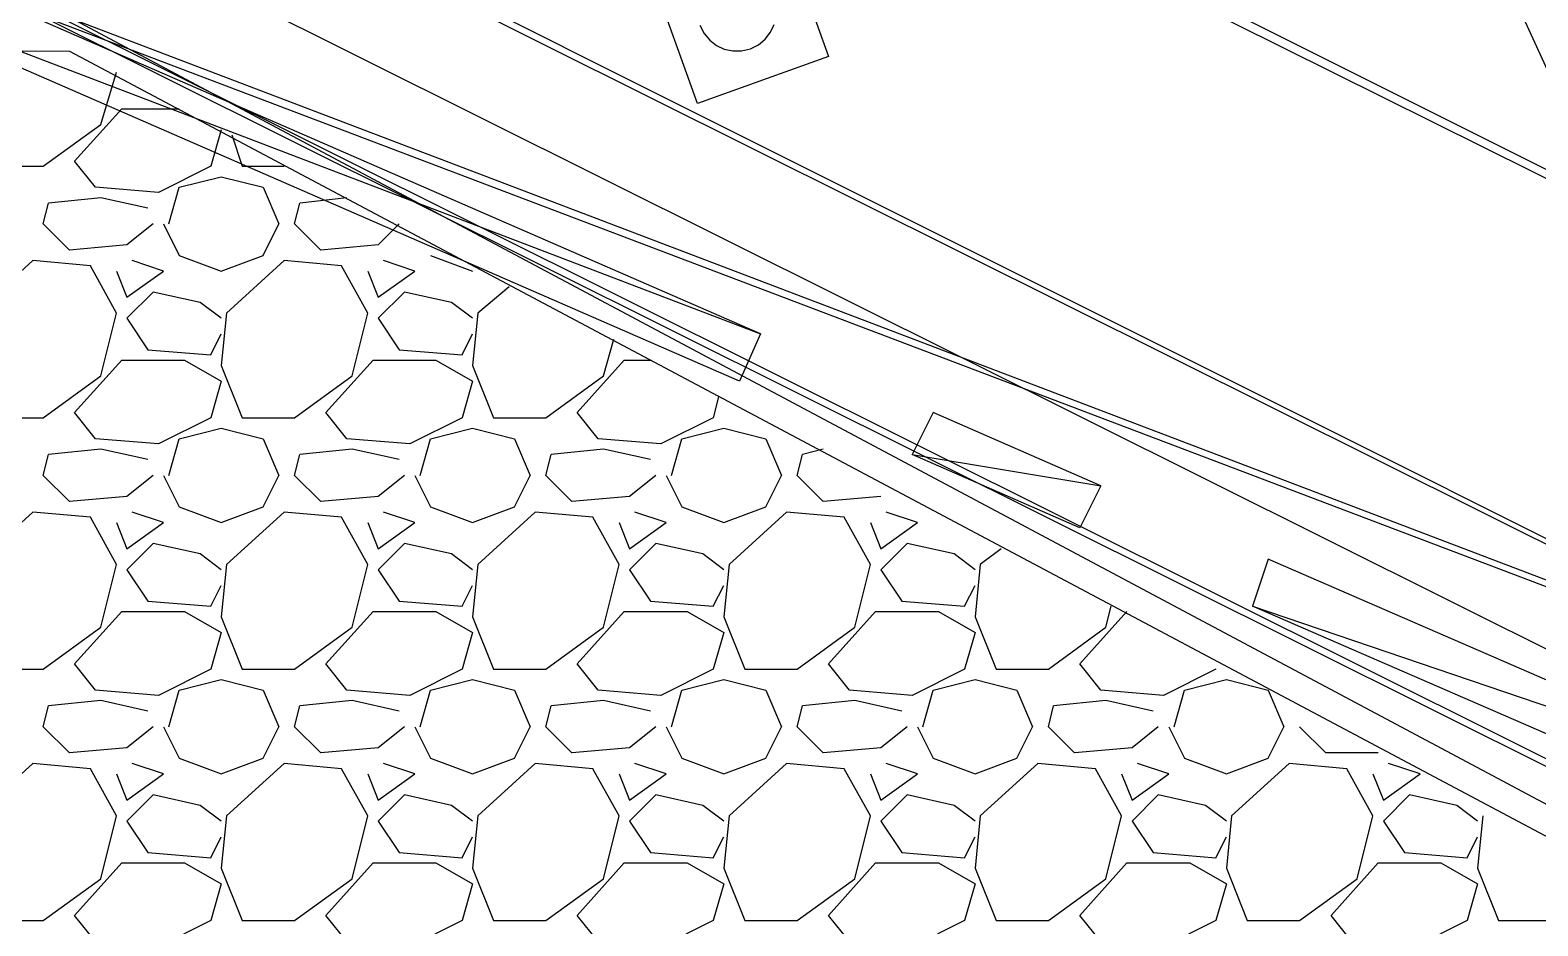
# Model space of a CAD drawing. Header units: metres. Extents: x 1 to 213, y 1 to 147.
# Drawn here: x 79.25 to 82.298, y 140.176 to 141.986 of the extents above; entities that cross this region are included whole.
import ezdxf

# ---------------------------------------------------------------- set-up
doc = ezdxf.new("R2010")
doc.units = ezdxf.units.M
doc.layers.add('00-BASE-ARQUITECTURA', color=8, linetype='Continuous')

msp = doc.modelspace()

# ---------------------------------------------------------------- linework, layer by layer
at = {"layer": '00-BASE-ARQUITECTURA'}
for points in [[(80.6732, 145.489), (82.5994, 141.4038), (82.557, 141.3827), (80.6732, 145.489)], [(79.9535, 142.8855), (83.0862, 141.3192)], [(79.9641, 142.8538), (83.0968, 141.298)], [(52.1405, 142.4198), (79.3397, 142.2188), (82.9274, 140.4302), (98.4849, 106.6164)], [(79.4349, 142.3987), (79.255, 142.0388), (83.0121, 140.6101), (79.4349, 142.3987)], [(79.4455, 142.3775), (79.2656, 142.0177), (83.0333, 140.5889), (79.4455, 142.3775)], [(78.6624, 142.2717), (78.62, 142.1764), (80.7261, 141.3721), (78.6624, 142.2717)], [(78.62, 142.1764), (80.7261, 141.3721), (80.6838, 141.2768), (78.62, 142.1764)], [(79.255, 142.0388), (83.0121, 140.6101), (82.8428, 140.2503), (79.255, 142.0388)], [(76.1964, 142.0283), (79.3397, 142.0071), (82.7369, 140.1973), (84.8853, 135.6465), (82.4512, 135.6465)], [(79.2656, 142.0177), (83.0333, 140.5889), (82.8534, 140.2291), (79.2656, 142.0177)], [(80.6039, 141.9957), (80.6122, 141.9793), (80.6235, 141.9657), (80.6374, 141.9551), (80.6531, 141.9477), (80.6702, 141.944), (80.6879, 141.9441), (80.7057, 141.9484), (80.7221, 141.9566), (80.7358, 141.968), (80.7464, 141.9818), (80.7537, 141.9976)], [(76.2599, 141.9648), (79.3291, 141.9436), (82.6946, 140.155), (84.7901, 135.71), (82.4512, 135.71), (82.4512, 135.6465)], [(79.3926, 141.7954), (79.4244, 141.9013)], [(79.3397, 141.7213), (79.4349, 141.8272)], [(79.4349, 141.8272), (79.5513, 141.8272)], [(79.2762, 141.7108), (79.3926, 141.7954)], [(79.636, 141.7848), (79.6149, 141.7108)], [(79.6572, 141.7743), (79.6784, 141.7108)], [(79.1704, 141.7108), (79.2762, 141.7108)], [(79.382, 141.6684), (79.3397, 141.7213)], [(79.6149, 141.7108), (79.509, 141.6578)], [(79.6784, 141.7108), (79.763, 141.7108)], [(79.5513, 141.6684), (79.636, 141.6896)], [(79.636, 141.6896), (79.7207, 141.6684)], [(79.3926, 141.6473), (79.2868, 141.6367)], [(79.509, 141.6578), (79.382, 141.6684)], [(79.4879, 141.6261), (79.3926, 141.6473)], [(79.5302, 141.5943), (79.5513, 141.6684)], [(79.7207, 141.6684), (79.7524, 141.5943)], [(79.89, 141.6473), (79.7948, 141.6367)], [(79.2762, 141.5943), (79.2868, 141.6367)], [(79.7842, 141.5943), (79.7948, 141.6367)], [(79.3291, 141.5414), (79.2762, 141.5943)], [(79.4984, 141.5943), (79.4455, 141.552)], [(79.5196, 141.5943), (79.5513, 141.5308)], [(79.7207, 141.5308), (79.7524, 141.5943)], [(79.8371, 141.5414), (79.7842, 141.5943)], [(79.9959, 141.5943), (79.9535, 141.552)], [(79.4455, 141.552), (79.3291, 141.5414)], [(79.9535, 141.552), (79.8371, 141.5414)], [(79.255, 141.5203), (79.1386, 141.4144)], [(79.3714, 141.5097), (79.255, 141.5203)], [(79.5196, 141.4991), (79.4561, 141.5203)], [(79.5513, 141.5308), (79.636, 141.4991)], [(79.636, 141.4991), (79.7207, 141.5308)], [(79.763, 141.5203), (79.6466, 141.4144)], [(79.8794, 141.5097), (79.763, 141.5203)], [(80.0276, 141.4991), (79.9641, 141.5203)], [(80.0593, 141.5308), (80.144, 141.4991)], [(79.4244, 141.4144), (79.3714, 141.5097)], [(79.4244, 141.4991), (79.4455, 141.4462)], [(79.4455, 141.4462), (79.5196, 141.4991)], [(79.9324, 141.4144), (79.8794, 141.5097)], [(79.9324, 141.4991), (79.9535, 141.4462)], [(79.9535, 141.4462), (80.0276, 141.4991)], [(80.2181, 141.4673), (80.1546, 141.4144)], [(79.4984, 141.4568), (79.4455, 141.4038)], [(79.5937, 141.4356), (79.4984, 141.4568)], [(79.636, 141.4038), (79.5937, 141.4356)], [(80.0064, 141.4568), (79.9535, 141.4038)], [(80.1017, 141.4356), (80.0064, 141.4568)], [(80.144, 141.4038), (80.1017, 141.4356)], [(79.3926, 141.2874), (79.4244, 141.4144)], [(79.4455, 141.4038), (79.4879, 141.3403)], [(79.6466, 141.4144), (79.636, 141.3086)], [(79.9006, 141.2874), (79.9324, 141.4144)], [(79.9535, 141.4038), (79.9959, 141.3403)], [(80.1546, 141.4144), (80.144, 141.3086)], [(79.6149, 141.3298), (79.636, 141.3721)], [(80.1228, 141.3298), (80.144, 141.3721)], [(79.4879, 141.3403), (79.6149, 141.3298)], [(79.9959, 141.3403), (80.1228, 141.3298)], [(80.4086, 141.2874), (80.4298, 141.3615)], [(79.3397, 141.2133), (79.4349, 141.3192)], [(79.4349, 141.3192), (79.5619, 141.3192)], [(79.5619, 141.3192), (79.636, 141.2768)], [(79.636, 141.3086), (79.6784, 141.2028)], [(79.8477, 141.2133), (79.9429, 141.3192)], [(79.9429, 141.3192), (80.0699, 141.3192)], [(80.0699, 141.3192), (80.144, 141.2768)], [(80.144, 141.3086), (80.1864, 141.2028)], [(80.3557, 141.2133), (80.4509, 141.3192)], [(80.4509, 141.3192), (80.5039, 141.3192)], [(79.2762, 141.2028), (79.3926, 141.2874)], [(79.636, 141.2768), (79.6149, 141.2028)], [(79.7842, 141.2028), (79.9006, 141.2874)], [(80.144, 141.2768), (80.1228, 141.2028)], [(80.2922, 141.2028), (80.4086, 141.2874)], [(80.6414, 141.2451), (80.6308, 141.2028)], [(79.1704, 141.2028), (79.2762, 141.2028)], [(79.382, 141.1604), (79.3397, 141.2133)], [(79.6149, 141.2028), (79.509, 141.1498)], [(79.6784, 141.2028), (79.7842, 141.2028)], [(79.89, 141.1604), (79.8477, 141.2133)], [(80.1228, 141.2028), (80.017, 141.1498)], [(80.1864, 141.2028), (80.2922, 141.2028)], [(80.398, 141.1604), (80.3557, 141.2133)], [(80.6308, 141.2028), (80.525, 141.1498)], [(81.0754, 141.2133), (81.033, 141.1287), (81.414, 141.0652), (81.0754, 141.2133)], [(79.509, 141.1498), (79.382, 141.1604)], [(79.5302, 141.0863), (79.5513, 141.1604)], [(79.5513, 141.1604), (79.636, 141.1816)], [(79.636, 141.1816), (79.7207, 141.1604)], [(79.7207, 141.1604), (79.7524, 141.0863)], [(80.017, 141.1498), (79.89, 141.1604)], [(80.0382, 141.0863), (80.0593, 141.1604)], [(80.0593, 141.1604), (80.144, 141.1816)], [(80.144, 141.1816), (80.2287, 141.1604)], [(80.2287, 141.1604), (80.2604, 141.0863)], [(80.525, 141.1498), (80.398, 141.1604)], [(80.5462, 141.0863), (80.5674, 141.1604)], [(80.5674, 141.1604), (80.652, 141.1816)], [(80.652, 141.1816), (80.7367, 141.1604)], [(80.7367, 141.1604), (80.7684, 141.0863)], [(79.2762, 141.0863), (79.2868, 141.1287)], [(79.3926, 141.1393), (79.2868, 141.1287)], [(79.4879, 141.1181), (79.3926, 141.1393)], [(79.7842, 141.0863), (79.7948, 141.1287)], [(79.9006, 141.1393), (79.7948, 141.1287)], [(79.9959, 141.1181), (79.9006, 141.1393)], [(80.2922, 141.0863), (80.3028, 141.1287)], [(80.4086, 141.1393), (80.3028, 141.1287)], [(80.5039, 141.1181), (80.4086, 141.1393)], [(80.8002, 141.0863), (80.8108, 141.1287)], [(80.8531, 141.1393), (80.8108, 141.1287)], [(81.033, 141.1287), (81.414, 141.0652), (81.3717, 140.9805), (81.033, 141.1287)], [(79.3291, 141.0334), (79.2762, 141.0863)], [(79.4984, 141.0863), (79.4455, 141.044)], [(79.5196, 141.0863), (79.5513, 141.0228)], [(79.7207, 141.0228), (79.7524, 141.0863)], [(79.8371, 141.0334), (79.7842, 141.0863)], [(80.0064, 141.0863), (79.9535, 141.044)], [(80.0276, 141.0863), (80.0593, 141.0228)], [(80.2287, 141.0228), (80.2604, 141.0863)], [(80.3451, 141.0334), (80.2922, 141.0863)], [(80.5144, 141.0863), (80.4615, 141.044)], [(80.5356, 141.0863), (80.5674, 141.0228)], [(80.7367, 141.0228), (80.7684, 141.0863)], [(80.8531, 141.0334), (80.8002, 141.0863)], [(79.4455, 141.044), (79.3291, 141.0334)], [(79.9535, 141.044), (79.8371, 141.0334)], [(80.4615, 141.044), (80.3451, 141.0334)], [(80.9695, 141.044), (80.8531, 141.0334)], [(79.255, 141.0123), (79.1386, 140.9064)], [(79.3714, 141.0017), (79.255, 141.0123)], [(79.4244, 140.9064), (79.3714, 141.0017)], [(79.5196, 140.9911), (79.4561, 141.0123)], [(79.5513, 141.0228), (79.636, 140.9911)], [(79.636, 140.9911), (79.7207, 141.0228)], [(79.763, 141.0123), (79.6466, 140.9064)], [(79.8794, 141.0017), (79.763, 141.0123)], [(79.9324, 140.9064), (79.8794, 141.0017)], [(80.0276, 140.9911), (79.9641, 141.0123)], [(80.0593, 141.0228), (80.144, 140.9911)], [(80.144, 140.9911), (80.2287, 141.0228)], [(80.271, 141.0123), (80.1546, 140.9064)], [(80.3874, 141.0017), (80.271, 141.0123)], [(80.4404, 140.9064), (80.3874, 141.0017)], [(80.5356, 140.9911), (80.4721, 141.0123)], [(80.5674, 141.0228), (80.652, 140.9911)], [(80.652, 140.9911), (80.7367, 141.0228)], [(80.779, 141.0123), (80.6626, 140.9064)], [(80.8954, 141.0017), (80.779, 141.0123)], [(80.9484, 140.9064), (80.8954, 141.0017)], [(81.0436, 140.9911), (80.9801, 141.0123)], [(79.4244, 140.9911), (79.4455, 140.9382)], [(79.4455, 140.9382), (79.5196, 140.9911)], [(79.9324, 140.9911), (79.9535, 140.9382)], [(79.9535, 140.9382), (80.0276, 140.9911)], [(80.4404, 140.9911), (80.4615, 140.9382)], [(80.4615, 140.9382), (80.5356, 140.9911)], [(80.9484, 140.9911), (80.9695, 140.9382)], [(80.9695, 140.9382), (81.0436, 140.9911)], [(79.4984, 140.9488), (79.4455, 140.8958)], [(79.5937, 140.9276), (79.4984, 140.9488)], [(80.0064, 140.9488), (79.9535, 140.8958)], [(80.1017, 140.9276), (80.0064, 140.9488)], [(80.5144, 140.9488), (80.4615, 140.8958)], [(80.6097, 140.9276), (80.5144, 140.9488)], [(81.0224, 140.9488), (80.9695, 140.8958)], [(81.1177, 140.9276), (81.0224, 140.9488)], [(79.636, 140.8958), (79.5937, 140.9276)], [(80.144, 140.8958), (80.1017, 140.9276)], [(80.652, 140.8958), (80.6097, 140.9276)], [(81.16, 140.8958), (81.1177, 140.9276)], [(81.2129, 140.9382), (81.1706, 140.9064)], [(81.7527, 140.917), (81.7209, 140.8218), (82.8745, 140.4302), (81.7527, 140.917)], [(79.3926, 140.7794), (79.4244, 140.9064)], [(79.4455, 140.8958), (79.4879, 140.8323)], [(79.6466, 140.9064), (79.636, 140.8006)], [(79.9006, 140.7794), (79.9324, 140.9064)], [(79.9535, 140.8958), (79.9959, 140.8323)], [(80.1546, 140.9064), (80.144, 140.8006)], [(80.4086, 140.7794), (80.4404, 140.9064)], [(80.4615, 140.8958), (80.5039, 140.8323)], [(80.6626, 140.9064), (80.652, 140.8006)], [(80.9166, 140.7794), (80.9484, 140.9064)], [(80.9695, 140.8958), (81.0119, 140.8323)], [(81.1706, 140.9064), (81.16, 140.8006)], [(79.6149, 140.8218), (79.636, 140.8641)], [(80.1228, 140.8218), (80.144, 140.8641)], [(80.6308, 140.8218), (80.652, 140.8641)], [(81.1388, 140.8218), (81.16, 140.8641)], [(79.4879, 140.8323), (79.6149, 140.8218)], [(79.9959, 140.8323), (80.1228, 140.8218)], [(80.5039, 140.8323), (80.6308, 140.8218)], [(81.0119, 140.8323), (81.1388, 140.8218)], [(81.4246, 140.7794), (81.4352, 140.8218)], [(81.7209, 140.8218), (82.8745, 140.4302), (82.8428, 140.3349), (81.7209, 140.8218)], [(79.3397, 140.7053), (79.4349, 140.8112)], [(79.4349, 140.8112), (79.5619, 140.8112)], [(79.5619, 140.8112), (79.636, 140.7688)], [(79.636, 140.8006), (79.6784, 140.6948)], [(79.8477, 140.7053), (79.9429, 140.8112)], [(79.9429, 140.8112), (80.0699, 140.8112)], [(80.0699, 140.8112), (80.144, 140.7688)], [(80.144, 140.8006), (80.1864, 140.6948)], [(80.3557, 140.7053), (80.4509, 140.8112)], [(80.4509, 140.8112), (80.5779, 140.8112)], [(80.5779, 140.8112), (80.652, 140.7688)], [(80.652, 140.8006), (80.6944, 140.6948)], [(80.8637, 140.7053), (80.9589, 140.8112)], [(80.9589, 140.8112), (81.0859, 140.8112)], [(81.0859, 140.8112), (81.16, 140.7688)], [(81.16, 140.8006), (81.2024, 140.6948)], [(81.3717, 140.7053), (81.4669, 140.8112)], [(79.2762, 140.6948), (79.3926, 140.7794)], [(79.636, 140.7688), (79.6149, 140.6948)], [(79.7842, 140.6948), (79.9006, 140.7794)], [(80.144, 140.7688), (80.1228, 140.6948)], [(80.2922, 140.6948), (80.4086, 140.7794)], [(80.652, 140.7688), (80.6308, 140.6948)], [(80.8002, 140.6948), (80.9166, 140.7794)], [(81.16, 140.7688), (81.1388, 140.6948)], [(81.3082, 140.6948), (81.4246, 140.7794)], [(79.382, 140.6524), (79.3397, 140.7053)], [(79.89, 140.6524), (79.8477, 140.7053)], [(80.398, 140.6524), (80.3557, 140.7053)], [(80.906, 140.6524), (80.8637, 140.7053)], [(81.414, 140.6524), (81.3717, 140.7053)], [(79.1704, 140.6948), (79.2762, 140.6948)], [(79.6149, 140.6948), (79.509, 140.6418)], [(79.5513, 140.6524), (79.636, 140.6736)], [(79.636, 140.6736), (79.7207, 140.6524)], [(79.6784, 140.6948), (79.7842, 140.6948)], [(80.1228, 140.6948), (80.017, 140.6418)], [(80.0593, 140.6524), (80.144, 140.6736)], [(80.144, 140.6736), (80.2287, 140.6524)], [(80.1864, 140.6948), (80.2922, 140.6948)], [(80.6308, 140.6948), (80.525, 140.6418)], [(80.5674, 140.6524), (80.652, 140.6736)], [(80.652, 140.6736), (80.7367, 140.6524)], [(80.6944, 140.6948), (80.8002, 140.6948)], [(81.1388, 140.6948), (81.033, 140.6418)], [(81.0754, 140.6524), (81.16, 140.6736)], [(81.16, 140.6736), (81.2447, 140.6524)], [(81.2024, 140.6948), (81.3082, 140.6948)], [(81.6468, 140.6948), (81.541, 140.6418)], [(81.5834, 140.6524), (81.668, 140.6736)], [(81.668, 140.6736), (81.7527, 140.6524)], [(79.509, 140.6418), (79.382, 140.6524)], [(79.5302, 140.5783), (79.5513, 140.6524)], [(79.7207, 140.6524), (79.7524, 140.5783)], [(80.017, 140.6418), (79.89, 140.6524)], [(80.0382, 140.5783), (80.0593, 140.6524)], [(80.2287, 140.6524), (80.2604, 140.5783)], [(80.525, 140.6418), (80.398, 140.6524)], [(80.5462, 140.5783), (80.5674, 140.6524)], [(80.7367, 140.6524), (80.7684, 140.5783)], [(81.033, 140.6418), (80.906, 140.6524)], [(81.0542, 140.5783), (81.0754, 140.6524)], [(81.2447, 140.6524), (81.2764, 140.5783)], [(81.541, 140.6418), (81.414, 140.6524)], [(81.5622, 140.5783), (81.5834, 140.6524)], [(81.7527, 140.6524), (81.7844, 140.5783)], [(79.2762, 140.5783), (79.2868, 140.6207)], [(79.3926, 140.6313), (79.2868, 140.6207)], [(79.4879, 140.6101), (79.3926, 140.6313)], [(79.7842, 140.5783), (79.7948, 140.6207)], [(79.9006, 140.6313), (79.7948, 140.6207)], [(79.9959, 140.6101), (79.9006, 140.6313)], [(80.2922, 140.5783), (80.3028, 140.6207)], [(80.4086, 140.6313), (80.3028, 140.6207)], [(80.5039, 140.6101), (80.4086, 140.6313)], [(80.8002, 140.5783), (80.8108, 140.6207)], [(80.9166, 140.6313), (80.8108, 140.6207)], [(81.0119, 140.6101), (80.9166, 140.6313)], [(81.3082, 140.5783), (81.3188, 140.6207)], [(81.4246, 140.6313), (81.3188, 140.6207)], [(81.5199, 140.6101), (81.4246, 140.6313)], [(79.3291, 140.5254), (79.2762, 140.5783)], [(79.4984, 140.5783), (79.4455, 140.536)], [(79.5196, 140.5783), (79.5513, 140.5148)], [(79.7207, 140.5148), (79.7524, 140.5783)], [(79.8371, 140.5254), (79.7842, 140.5783)], [(80.0064, 140.5783), (79.9535, 140.536)], [(80.0276, 140.5783), (80.0593, 140.5148)], [(80.2287, 140.5148), (80.2604, 140.5783)], [(80.3451, 140.5254), (80.2922, 140.5783)], [(80.5144, 140.5783), (80.4615, 140.536)], [(80.5356, 140.5783), (80.5674, 140.5148)], [(80.7367, 140.5148), (80.7684, 140.5783)], [(80.8531, 140.5254), (80.8002, 140.5783)], [(81.0224, 140.5783), (80.9695, 140.536)], [(81.0436, 140.5783), (81.0754, 140.5148)], [(81.2447, 140.5148), (81.2764, 140.5783)], [(81.3611, 140.5254), (81.3082, 140.5783)], [(81.5304, 140.5783), (81.4775, 140.536)], [(81.5516, 140.5783), (81.5834, 140.5148)], [(81.7527, 140.5148), (81.7844, 140.5783)], [(81.8691, 140.5254), (81.8162, 140.5783)], [(79.4455, 140.536), (79.3291, 140.5254)], [(79.5513, 140.5148), (79.636, 140.4831)], [(79.636, 140.4831), (79.7207, 140.5148)], [(79.9535, 140.536), (79.8371, 140.5254)], [(80.0593, 140.5148), (80.144, 140.4831)], [(80.144, 140.4831), (80.2287, 140.5148)], [(80.4615, 140.536), (80.3451, 140.5254)], [(80.5674, 140.5148), (80.652, 140.4831)], [(80.652, 140.4831), (80.7367, 140.5148)], [(80.9695, 140.536), (80.8531, 140.5254)], [(81.0754, 140.5148), (81.16, 140.4831)], [(81.16, 140.4831), (81.2447, 140.5148)], [(81.4775, 140.536), (81.3611, 140.5254)], [(81.5834, 140.5148), (81.668, 140.4831)], [(81.668, 140.4831), (81.7527, 140.5148)], [(81.9749, 140.5254), (81.8691, 140.5254)], [(79.255, 140.5043), (79.1386, 140.3984)], [(79.3714, 140.4937), (79.255, 140.5043)], [(79.4244, 140.3984), (79.3714, 140.4937)], [(79.4244, 140.4831), (79.4455, 140.4302)], [(79.4455, 140.4302), (79.5196, 140.4831)], [(79.5196, 140.4831), (79.4561, 140.5043)], [(79.763, 140.5043), (79.6466, 140.3984)], [(79.8794, 140.4937), (79.763, 140.5043)], [(79.9324, 140.3984), (79.8794, 140.4937)], [(79.9324, 140.4831), (79.9535, 140.4302)], [(79.9535, 140.4302), (80.0276, 140.4831)], [(80.0276, 140.4831), (79.9641, 140.5043)], [(80.271, 140.5043), (80.1546, 140.3984)], [(80.3874, 140.4937), (80.271, 140.5043)], [(80.4404, 140.3984), (80.3874, 140.4937)], [(80.4404, 140.4831), (80.4615, 140.4302)], [(80.4615, 140.4302), (80.5356, 140.4831)], [(80.5356, 140.4831), (80.4721, 140.5043)], [(80.779, 140.5043), (80.6626, 140.3984)], [(80.8954, 140.4937), (80.779, 140.5043)], [(80.9484, 140.3984), (80.8954, 140.4937)], [(80.9484, 140.4831), (80.9695, 140.4302)], [(80.9695, 140.4302), (81.0436, 140.4831)], [(81.0436, 140.4831), (80.9801, 140.5043)], [(81.287, 140.5043), (81.1706, 140.3984)], [(81.4034, 140.4937), (81.287, 140.5043)], [(81.4563, 140.3984), (81.4034, 140.4937)], [(81.4563, 140.4831), (81.4775, 140.4302)], [(81.4775, 140.4302), (81.5516, 140.4831)], [(81.5516, 140.4831), (81.4881, 140.5043)], [(81.795, 140.5043), (81.6786, 140.3984)], [(81.9114, 140.4937), (81.795, 140.5043)], [(81.9643, 140.3984), (81.9114, 140.4937)], [(81.9643, 140.4831), (81.9855, 140.4302)], [(81.9855, 140.4302), (82.0596, 140.4831)], [(82.0596, 140.4831), (81.9961, 140.5043)], [(79.4984, 140.4408), (79.4455, 140.3878)], [(79.5937, 140.4196), (79.4984, 140.4408)], [(80.0064, 140.4408), (79.9535, 140.3878)], [(80.1017, 140.4196), (80.0064, 140.4408)], [(80.5144, 140.4408), (80.4615, 140.3878)], [(80.6097, 140.4196), (80.5144, 140.4408)], [(81.0224, 140.4408), (80.9695, 140.3878)], [(81.1177, 140.4196), (81.0224, 140.4408)], [(81.5304, 140.4408), (81.4775, 140.3878)], [(81.6257, 140.4196), (81.5304, 140.4408)], [(82.0384, 140.4408), (81.9855, 140.3878)], [(82.1337, 140.4196), (82.0384, 140.4408)], [(79.3926, 140.2714), (79.4244, 140.3984)], [(79.636, 140.3878), (79.5937, 140.4196)], [(79.6466, 140.3984), (79.636, 140.2926)], [(79.9006, 140.2714), (79.9324, 140.3984)], [(80.144, 140.3878), (80.1017, 140.4196)], [(80.1546, 140.3984), (80.144, 140.2926)], [(80.4086, 140.2714), (80.4404, 140.3984)], [(80.652, 140.3878), (80.6097, 140.4196)], [(80.6626, 140.3984), (80.652, 140.2926)], [(80.9166, 140.2714), (80.9484, 140.3984)], [(81.16, 140.3878), (81.1177, 140.4196)], [(81.1706, 140.3984), (81.16, 140.2926)], [(81.4246, 140.2714), (81.4563, 140.3984)], [(81.668, 140.3878), (81.6257, 140.4196)], [(81.6786, 140.3984), (81.668, 140.2926)], [(81.9326, 140.2714), (81.9643, 140.3984)], [(82.176, 140.3878), (82.1337, 140.4196)], [(82.1866, 140.3984), (82.176, 140.2926)], [(79.4455, 140.3878), (79.4879, 140.3243)], [(79.9535, 140.3878), (79.9959, 140.3243)], [(80.4615, 140.3878), (80.5039, 140.3243)], [(80.9695, 140.3878), (81.0119, 140.3243)], [(81.4775, 140.3878), (81.5199, 140.3243)], [(81.9855, 140.3878), (82.0279, 140.3243)], [(79.6149, 140.3138), (79.636, 140.3561)], [(80.1228, 140.3138), (80.144, 140.3561)], [(80.6308, 140.3138), (80.652, 140.3561)], [(81.1388, 140.3138), (81.16, 140.3561)], [(81.6468, 140.3138), (81.668, 140.3561)], [(82.1548, 140.3138), (82.176, 140.3561)], [(79.3397, 140.1973), (79.4349, 140.3032)], [(79.4349, 140.3032), (79.5619, 140.3032)], [(79.4879, 140.3243), (79.6149, 140.3138)], [(79.5619, 140.3032), (79.636, 140.2608)], [(79.8477, 140.1973), (79.9429, 140.3032)], [(79.9429, 140.3032), (80.0699, 140.3032)], [(79.9959, 140.3243), (80.1228, 140.3138)], [(80.0699, 140.3032), (80.144, 140.2608)], [(80.3557, 140.1973), (80.4509, 140.3032)], [(80.4509, 140.3032), (80.5779, 140.3032)], [(80.5039, 140.3243), (80.6308, 140.3138)], [(80.5779, 140.3032), (80.652, 140.2608)], [(80.8637, 140.1973), (80.9589, 140.3032)], [(80.9589, 140.3032), (81.0859, 140.3032)], [(81.0119, 140.3243), (81.1388, 140.3138)], [(81.0859, 140.3032), (81.16, 140.2608)], [(81.3717, 140.1973), (81.4669, 140.3032)], [(81.4669, 140.3032), (81.5939, 140.3032)], [(81.5199, 140.3243), (81.6468, 140.3138)], [(81.5939, 140.3032), (81.668, 140.2608)], [(81.8797, 140.1973), (81.9749, 140.3032)], [(81.9749, 140.3032), (82.1019, 140.3032)], [(82.0279, 140.3243), (82.1548, 140.3138)], [(82.1019, 140.3032), (82.176, 140.2608)], [(79.2762, 140.1868), (79.3926, 140.2714)], [(79.636, 140.2926), (79.6784, 140.1868)], [(79.7842, 140.1868), (79.9006, 140.2714)], [(80.144, 140.2926), (80.1864, 140.1868)], [(80.2922, 140.1868), (80.4086, 140.2714)], [(80.652, 140.2926), (80.6944, 140.1868)], [(80.8002, 140.1868), (80.9166, 140.2714)], [(81.16, 140.2926), (81.2024, 140.1868)], [(81.3082, 140.1868), (81.4246, 140.2714)], [(81.668, 140.2926), (81.7103, 140.1868)], [(81.8162, 140.1868), (81.9326, 140.2714)], [(82.176, 140.2926), (82.2183, 140.1868)], [(79.636, 140.2608), (79.6149, 140.1868)], [(80.144, 140.2608), (80.1228, 140.1868)], [(80.652, 140.2608), (80.6308, 140.1868)], [(81.16, 140.2608), (81.1388, 140.1868)], [(81.668, 140.2608), (81.6468, 140.1868)], [(82.176, 140.2608), (82.1548, 140.1868)], [(79.1704, 140.1868), (79.2762, 140.1868)], [(79.382, 140.1444), (79.3397, 140.1973)], [(79.6149, 140.1868), (79.509, 140.1338)], [(79.6784, 140.1868), (79.7842, 140.1868)], [(79.89, 140.1444), (79.8477, 140.1973)], [(80.1228, 140.1868), (80.017, 140.1338)], [(80.1864, 140.1868), (80.2922, 140.1868)], [(80.398, 140.1444), (80.3557, 140.1973)], [(80.6308, 140.1868), (80.525, 140.1338)], [(80.6944, 140.1868), (80.8002, 140.1868)], [(80.906, 140.1444), (80.8637, 140.1973)], [(81.1388, 140.1868), (81.033, 140.1338)], [(81.2024, 140.1868), (81.3082, 140.1868)], [(81.414, 140.1444), (81.3717, 140.1973)], [(81.6468, 140.1868), (81.541, 140.1338)], [(81.7103, 140.1868), (81.8162, 140.1868)], [(81.922, 140.1444), (81.8797, 140.1973)], [(82.1548, 140.1868), (82.049, 140.1338)], [(82.2183, 140.1868), (82.3242, 140.1868)]]:
    msp.add_lwpolyline(points, dxfattribs=at)
msp.add_lwpolyline([(80.5991, 141.8378), (80.5039, 142.1023), (80.7684, 142.1976), (80.8637, 141.933)], close=True, dxfattribs=at)

doc.saveas('drawing.dxf')
